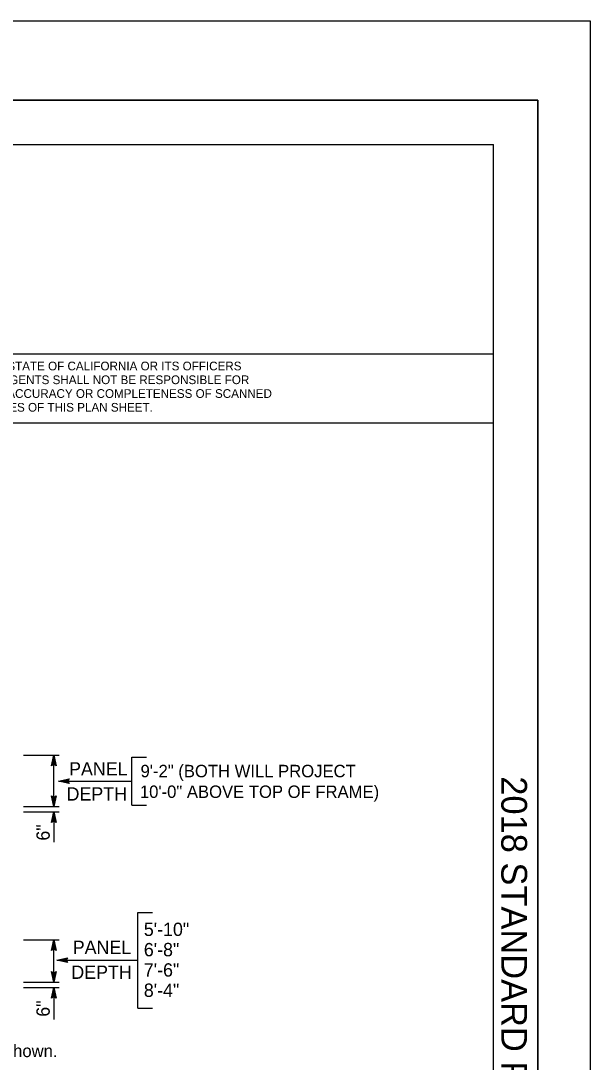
# Model space of a CAD drawing. Extents: x -894 to 866, y -476 to 714.
# Drawn here: x 546 to 866, y 127 to 714 of the extents above; entities that cross this region are included whole.
import ezdxf

# ---------------------------------------------------------------- set-up
doc = ezdxf.new("R2010")
doc.units = 0
for name, color, linetype in [('10 Sheet Format', 7, 'Continuous'), ('56 Stage 3 Anno', 7, 'Continuous'), ('57 Undefined', 7, 'Continuous')]:
    doc.layers.add(name, color=color, linetype=linetype)

msp = doc.modelspace()

# ---------------------------------------------------------------- linework, layer by layer
at = {"layer": '10 Sheet Format'}
for p, q in [((-863.46, 668.96), (836.55, 668.96)), ((836.55, 668.96), (836.55, -431.04)), ((-813.45, 643.96), (811.55, 643.96)), ((811.55, -406.04), (811.55, 643.96)), ((811.55, 525.89), (521.56, 525.89)), ((811.55, 487.06), (521.56, 487.06))]:
    msp.add_line(p, q, dxfattribs=at)
for points in [[(-894.04, 713.56), (865.96, 713.56), (865.96, -476.44), (-894.04, -476.44)], [(-863.46, -431.04), (836.55, -431.04), (836.55, 668.96), (-863.46, 668.96)]]:
    msp.add_lwpolyline(points, close=True, dxfattribs=at)
at = {"layer": '56 Stage 3 Anno'}
for p, q in [((547.07, 300.08), (567.07, 300.08)), ((562.73, 294.08), (564.07, 300.08)), ((564.07, 271.08), (564.07, 300.08)), ((564.07, 300.08), (564.07, 300.08)), ((564.07, 300.08), (565.4, 294.08)), ((564.07, 294.88), (562.73, 294.08)), ((562.73, 294.08), (562.73, 294.08)), ((563.08, 294.3), (564.07, 298.7)), ((563.44, 294.53), (564.06, 297.32)), ((563.79, 294.71), (564.06, 295.94)), ((564.06, 297.32), (564.69, 294.5)), ((564.06, 295.94), (564.33, 294.73)), ((564.07, 298.69), (565.04, 294.32)), ((565.4, 294.08), (564.07, 294.88)), ((565.4, 294.08), (565.4, 294.08)), ((564.07, 271.08), (562.74, 277.08)), ((562.74, 277.08), (562.74, 277.08)), ((562.74, 277.08), (564.07, 276.28)), ((564.06, 272.47), (563.1, 276.85)), ((564.07, 273.85), (563.44, 276.67)), ((564.07, 275.23), (563.8, 276.44)), ((564.07, 276.28), (565.41, 277.08)), ((565.41, 277.08), (564.07, 271.08)), ((565.05, 276.87), (564.07, 272.46)), ((564.69, 276.63), (564.07, 273.85)), ((564.34, 276.46), (564.07, 275.23)), ((565.41, 277.08), (565.41, 277.08)), ((547.07, 271.08), (567.07, 271.08)), ((564.07, 271.08), (564.07, 271.08)), ((547.07, 268.08), (567.07, 268.08)), ((562.73, 262.08), (564.07, 268.08)), ((563.08, 262.3), (564.07, 266.7)), ((563.44, 262.53), (564.06, 265.32)), ((563.79, 262.71), (564.06, 263.94)), ((564.06, 265.32), (564.69, 262.5)), ((564.06, 263.94), (564.33, 262.73)), ((564.07, 268.08), (564.07, 251.09)), ((564.07, 268.08), (564.07, 268.08)), ((564.07, 268.08), (565.4, 262.08)), ((564.07, 266.69), (565.04, 262.32)), ((564.07, 262.88), (562.73, 262.08)), ((562.73, 262.08), (562.73, 262.08)), ((565.4, 262.08), (564.07, 262.88)), ((565.4, 262.08), (565.4, 262.08)), ((547.07, 196.08), (567.07, 196.08)), ((562.73, 190.08), (564.07, 196.08)), ((563.08, 190.3), (564.07, 194.7)), ((564.07, 172.08), (564.07, 196.08)), ((564.07, 196.08), (564.07, 196.08)), ((564.07, 196.08), (565.4, 190.08)), ((564.07, 194.69), (565.04, 190.32)), ((564.07, 190.88), (562.73, 190.08)), ((562.73, 190.08), (562.73, 190.08)), ((563.44, 190.53), (564.06, 193.32)), ((563.79, 190.71), (564.06, 191.94)), ((564.06, 193.32), (564.69, 190.5)), ((564.06, 191.94), (564.33, 190.73)), ((565.4, 190.08), (564.07, 190.88)), ((565.4, 190.08), (565.4, 190.08)), ((564.07, 172.08), (562.74, 178.08)), ((562.74, 178.08), (562.74, 178.08)), ((562.74, 178.08), (564.07, 177.28)), ((564.06, 173.47), (563.1, 177.85)), ((564.07, 174.85), (563.44, 177.67)), ((564.07, 176.23), (563.8, 177.44)), ((564.07, 177.28), (565.41, 178.08)), ((565.41, 178.08), (564.07, 172.08)), ((565.05, 177.87), (564.07, 173.46)), ((564.69, 177.63), (564.07, 174.85)), ((564.34, 177.46), (564.07, 176.23)), ((565.41, 178.08), (565.41, 178.08)), ((547.07, 172.08), (567.07, 172.08)), ((564.07, 172.08), (564.07, 172.08)), ((547.07, 169.08), (567.07, 169.08)), ((562.73, 163.08), (564.07, 169.08)), ((563.08, 163.3), (564.07, 167.7)), ((563.44, 163.53), (564.06, 166.32)), ((563.79, 163.71), (564.06, 164.94)), ((564.06, 166.32), (564.69, 163.5)), ((564.06, 164.94), (564.33, 163.73)), ((564.07, 169.08), (564.07, 151.13)), ((564.07, 169.08), (564.07, 169.08)), ((564.07, 169.08), (565.4, 163.08)), ((564.07, 167.69), (565.04, 163.32)), ((564.07, 163.88), (562.73, 163.08)), ((562.73, 163.08), (562.73, 163.08)), ((565.4, 163.08), (564.07, 163.88)), ((565.4, 163.08), (565.4, 163.08))]:
    msp.add_line(p, q, dxfattribs=at)
at = {"layer": '57 Undefined'}
for p, q in [((608.07, 285.31), (608.07, 298.84)), ((608.07, 298.84), (616.36, 298.84)), ((566.83, 285.31), (572.83, 286.64)), ((566.83, 285.31), (608.07, 285.31)), ((572.83, 283.97), (566.83, 285.31)), ((566.83, 285.31), (566.83, 285.31)), ((572.61, 284.32), (568.21, 285.31)), ((568.22, 285.31), (572.59, 286.28)), ((569.59, 285.3), (572.41, 285.93)), ((572.38, 284.68), (569.59, 285.3)), ((570.97, 285.3), (572.18, 285.57)), ((572.2, 285.03), (570.97, 285.3)), ((572.83, 286.64), (572.03, 285.31)), ((572.03, 285.31), (572.83, 283.97)), ((572.83, 286.64), (572.83, 286.64)), ((572.83, 283.97), (572.83, 283.97)), ((608.07, 271.77), (608.07, 285.31)), ((608.07, 271.77), (616.36, 271.77)), ((611.33, 184.5), (611.33, 211.42)), ((611.33, 211.42), (619.62, 211.42)), ((565.76, 184.5), (571.76, 185.83)), ((565.76, 184.5), (611.33, 184.5)), ((571.76, 183.16), (565.76, 184.5)), ((565.76, 184.5), (565.76, 184.5)), ((571.54, 183.52), (567.14, 184.5)), ((567.15, 184.5), (571.52, 185.47)), ((568.52, 184.5), (571.35, 185.13)), ((571.31, 183.88), (568.52, 184.5)), ((569.9, 184.5), (571.11, 184.77)), ((571.13, 184.22), (569.9, 184.5)), ((571.76, 185.83), (570.96, 184.5)), ((570.96, 184.5), (571.76, 183.16)), ((571.76, 185.83), (571.76, 185.83)), ((571.76, 183.16), (571.76, 183.16)), ((611.33, 157.58), (611.33, 184.5)), ((611.33, 157.58), (619.62, 157.58))]:
    msp.add_line(p, q, dxfattribs=at)

# ---------------------------------------------------------------- texts
at = {"layer": '10 Sheet Format'}
for s, p in [('THE STATE OF CALIFORNIA OR ITS OFFICERS', (523.03, 516.71)), ('OR AGENTS SHALL NOT BE RESPONSIBLE FOR', (523.03, 508.96)), ('THE ACCURACY OR COMPLETENESS OF SCANNED', (523.03, 501.21)), ('COPIES OF THIS PLAN SHEET.', (523.03, 493.46))]:
    msp.add_text(s, height=4.9, dxfattribs=at).set_placement(p)
msp.add_text('2018 STANDARD PLAN S11', height=14.5, rotation=270, dxfattribs=at).set_placement((815.95, 288.11))
at = {"layer": '57 Undefined'}
for s, height, p in [('PANEL', 7.5, (572.73, 288.55)), ('9\'-2" (BOTH WILL PROJECT', 7, (612.94, 287.56)), ('DEPTH', 7.5, (571.3, 274.41)), ('10\'-0" ABOVE TOP OF FRAME)', 7, (612.57, 275.91)), ('5\'-10"', 7.5, (614.77, 198.17)), ('PANEL', 7.5, (574.78, 188.03)), ('6\'-8"', 7.5, (614.77, 186.73)), ('7\'-6"', 7.5, (614.77, 175.3)), ('DEPTH', 7.5, (573.97, 174.01)), ('8\'-4"', 7.5, (614.77, 163.86)), ('Right cantilever shown.', 7, (469.43, 129.94))]:
    msp.add_text(s, height=height, dxfattribs=at).set_placement(p)
for p in [(561.82, 251.88), (561.82, 152.7)]:
    msp.add_text('6"', height=7.5, rotation=90, dxfattribs=at).set_placement(p)

doc.saveas('drawing.dxf')
